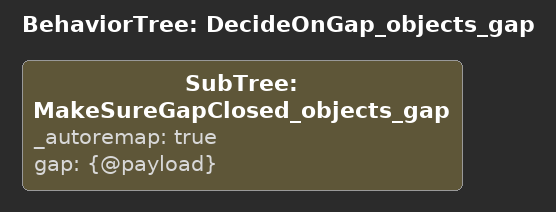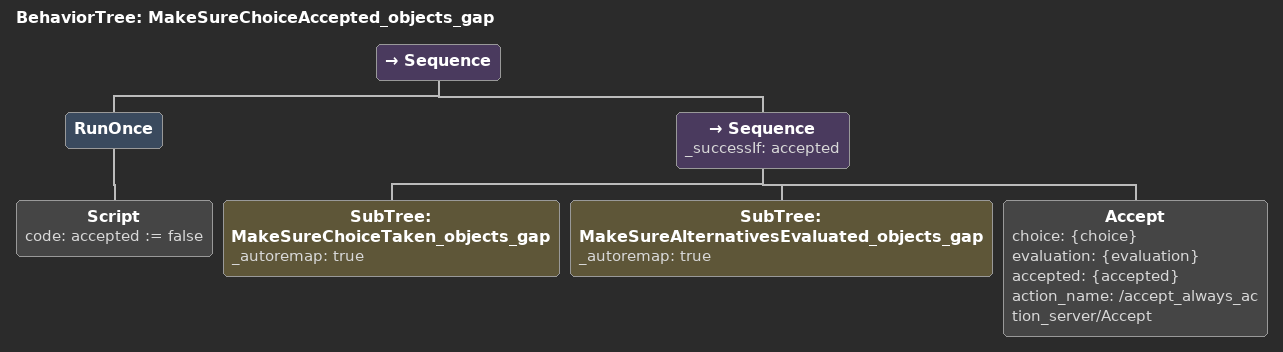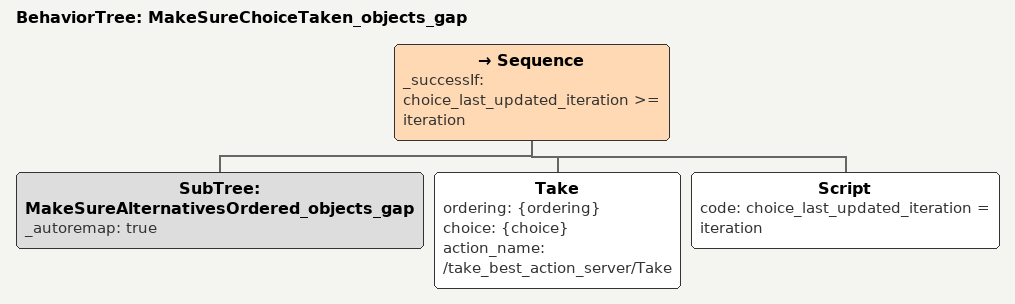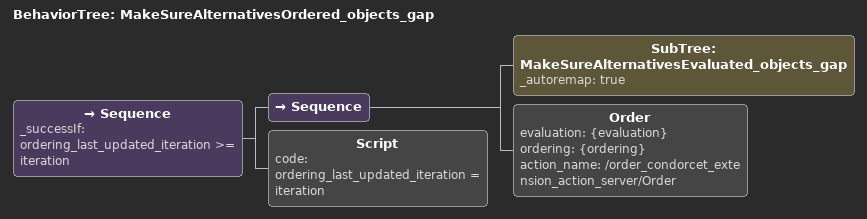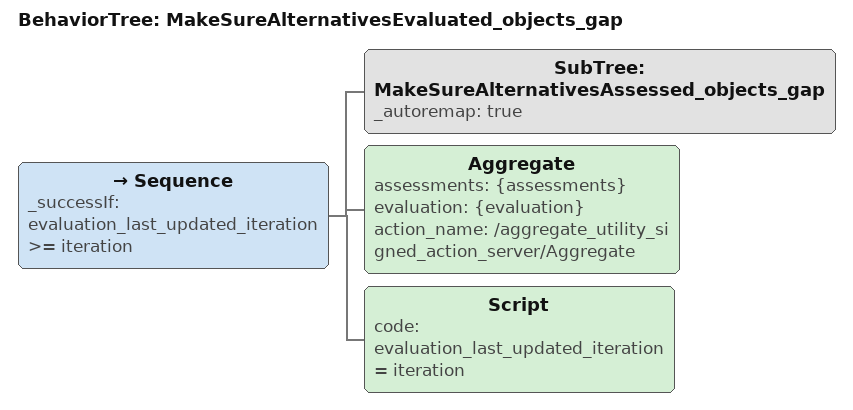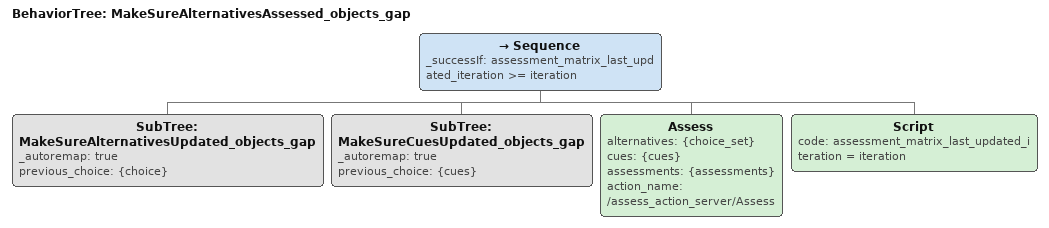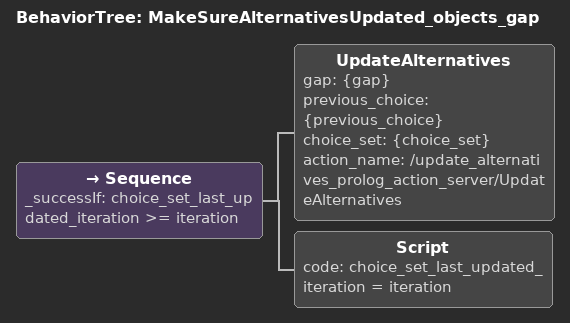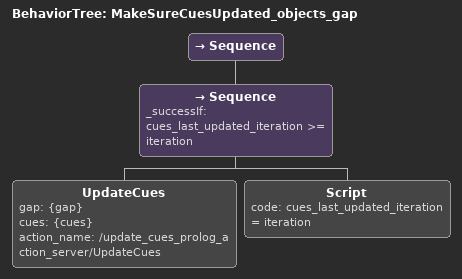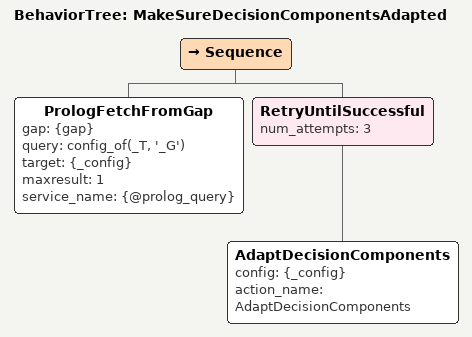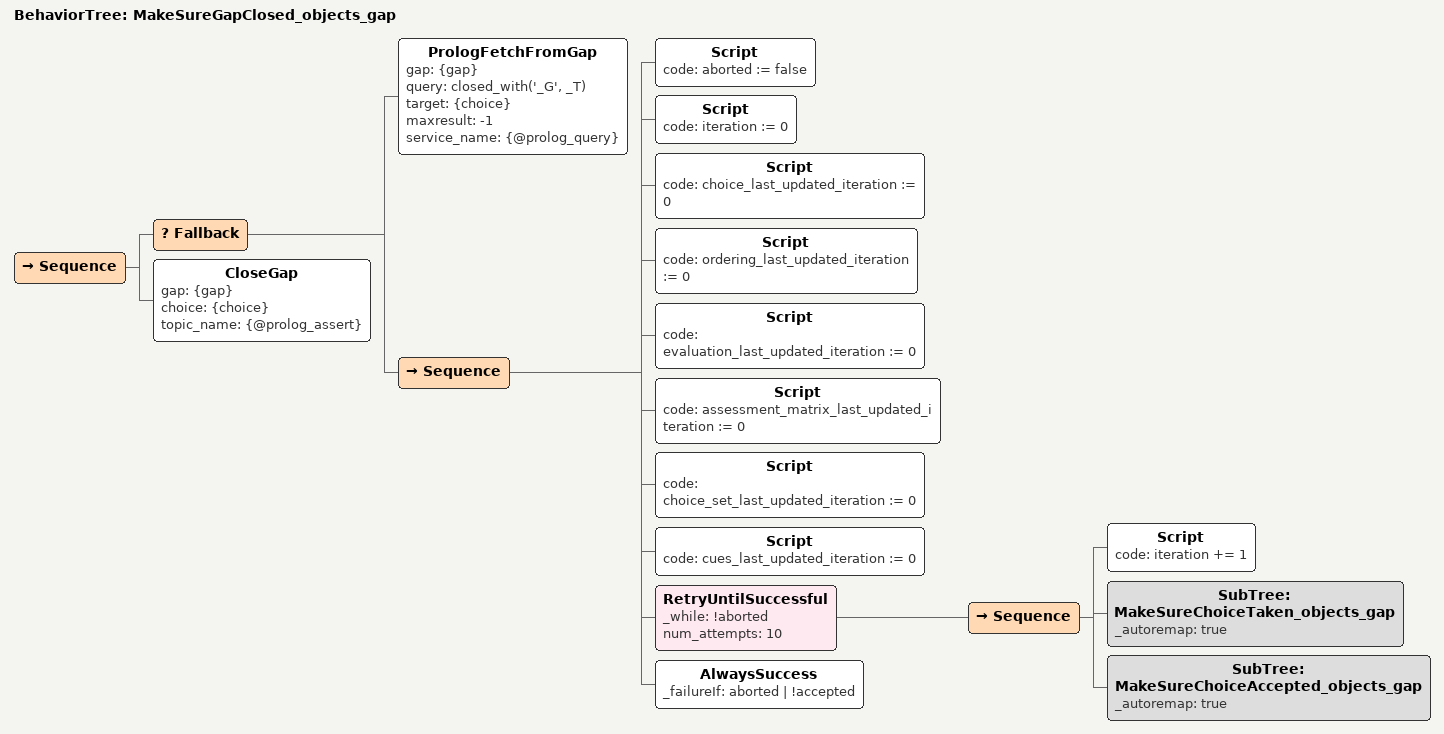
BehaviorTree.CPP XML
<root BTCPP_format="4">

<BehaviorTree ID="DecideOnGap_objects_gap">
  <SubTree ID="MakeSureGapClosed_objects_gap" _autoremap="true" gap="{@payload}" />
</BehaviorTree>

<BehaviorTree ID="MakeSureChoiceAccepted_objects_gap">
    <Sequence>
      <RunOnce>
        <Script code="accepted := false" />
      </RunOnce>
      <Sequence _successIf="accepted">
        <SubTree ID="MakeSureChoiceTaken_objects_gap" _autoremap="true" />
        <SubTree ID="MakeSureAlternativesEvaluated_objects_gap" _autoremap="true" />
        <Accept choice="{choice}"
                evaluation="{evaluation}"
                accepted="{accepted}"
                action_name="/accept_always_action_server/Accept" />
      </Sequence>
    </Sequence>
</BehaviorTree>

<BehaviorTree ID="MakeSureChoiceTaken_objects_gap">
    <Sequence _successIf="choice_last_updated_iteration >= iteration">
      <SubTree ID="MakeSureAlternativesOrdered_objects_gap" _autoremap="true" />
      <Take ordering="{ordering}"
            choice="{choice}"
            action_name="/take_best_action_server/Take" />
      <Script code="choice_last_updated_iteration = iteration" />
    </Sequence>
</BehaviorTree>

<BehaviorTree ID="MakeSureAlternativesOrdered_objects_gap">
      <Sequence _successIf="ordering_last_updated_iteration >= iteration">
        <Sequence>
          <SubTree ID="MakeSureAlternativesEvaluated_objects_gap" _autoremap="true" />
          <Order evaluation="{evaluation}"
                 ordering="{ordering}"
                 action_name="/order_condorcet_extension_action_server/Order" />
        </Sequence>
        <Script code="ordering_last_updated_iteration = iteration" />
      </Sequence>
</BehaviorTree>

<BehaviorTree ID="MakeSureAlternativesEvaluated_objects_gap">
      <Sequence _successIf="evaluation_last_updated_iteration >= iteration">
        <SubTree ID="MakeSureAlternativesAssessed_objects_gap" _autoremap="true" />
        <Aggregate assessments="{assessments}"
                   evaluation="{evaluation}"
                   action_name="/aggregate_utility_signed_action_server/Aggregate" />
        <Script code="evaluation_last_updated_iteration = iteration" />
      </Sequence>
</BehaviorTree>

<BehaviorTree ID="MakeSureAlternativesAssessed_objects_gap">
      <Sequence _successIf="assessment_matrix_last_updated_iteration >= iteration">
        <SubTree ID="MakeSureAlternativesUpdated_objects_gap" _autoremap="true" previous_choice="{choice}" />
        <SubTree ID="MakeSureCuesUpdated_objects_gap" _autoremap="true" previous_choice="{cues}" />
        <Assess alternatives="{choice_set}" cues="{cues}" assessments="{assessments}" action_name="/assess_action_server/Assess" />
        <Script code="assessment_matrix_last_updated_iteration = iteration" />
      </Sequence>
</BehaviorTree>

<BehaviorTree ID="MakeSureAlternativesUpdated_objects_gap">
      <Sequence _successIf="choice_set_last_updated_iteration >= iteration">
        <UpdateAlternatives gap="{gap}" previous_choice="{previous_choice}" choice_set="{choice_set}" action_name="/update_alternatives_prolog_action_server/UpdateAlternatives" />
        <Script code="choice_set_last_updated_iteration = iteration" />
      </Sequence>
</BehaviorTree>

<BehaviorTree ID="MakeSureCuesUpdated_objects_gap">
    <Sequence>
      <Sequence _successIf="cues_last_updated_iteration >= iteration">
        <UpdateCues gap="{gap}"
                    cues="{cues}"
                    action_name="/update_cues_prolog_action_server/UpdateCues" />
        <Script code="cues_last_updated_iteration = iteration" />
      </Sequence>
    </Sequence>
</BehaviorTree>

<BehaviorTree ID="MakeSureDecisionComponentsAdapted">
    <Sequence>
      <PrologFetchFromGap gap="{gap}" query="config_of(_T, '_G')" target="{_config}" maxresult="1" service_name="{@prolog_query}" />
      <RetryUntilSuccessful num_attempts="3">
        <AdaptDecisionComponents config="{_config}" action_name="AdaptDecisionComponents" />
      </RetryUntilSuccessful>
    </Sequence>
  </BehaviorTree>
<include ros_pkg="krr_btcpp_ros2" path="behavior_trees/make_adaptive_decision_structure.xml" />

<BehaviorTree ID="MakeSureGapClosed_objects_gap">
    <Sequence>
      <Fallback>
        <PrologFetchFromGap gap="{gap}" query="closed_with('_G', _T)" target="{choice}" maxresult="-1" service_name="{@prolog_query}" />
        <Sequence>
          <Script code="aborted := false" />
          <Script code="iteration := 0" />
          <Script code="choice_last_updated_iteration := 0" />
          <Script code="ordering_last_updated_iteration := 0" />
          <Script code="evaluation_last_updated_iteration := 0" />
          <Script code="assessment_matrix_last_updated_iteration := 0" />
          <Script code="choice_set_last_updated_iteration := 0" />
          <Script code="cues_last_updated_iteration := 0" />
          <RetryUntilSuccessful _while="!aborted" num_attempts="10">
            <Sequence>
              <Script code="iteration += 1" />
              <SubTree ID="MakeSureChoiceTaken_objects_gap" _autoremap="true" />
              <SubTree ID="MakeSureChoiceAccepted_objects_gap" _autoremap="true" />
            </Sequence>
          </RetryUntilSuccessful>
          <AlwaysSuccess _failureIf="aborted | !accepted" />
        </Sequence>
      </Fallback>
      <CloseGap gap="{gap}" choice="{choice}" topic_name="{@prolog_assert}" />
    </Sequence>
  </BehaviorTree>
</root>
